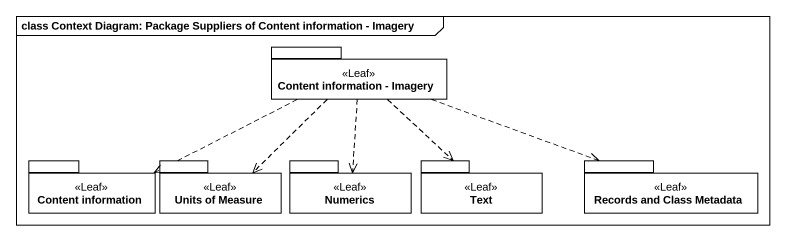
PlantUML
@startuml
mainframe class Context Diagram: Package Suppliers of Content information - Imagery
package "Content information - Imagery" as Content_information_Imagery <<Leaf>> {
}
package "Content information" as Content_information <<Leaf>> {
}
package "Units of Measure" as Units_of_Measure <<Leaf>> {
}
package Numerics <<Leaf>> {
}
package Text <<Leaf>> {
}
package "Records and Class Metadata" as Records_and_Class_Metadata <<Leaf>> {
}
Content_information_Imagery .left.> Content_information
Content_information_Imagery ..> Units_of_Measure
Content_information_Imagery ..> Numerics
Content_information_Imagery ..> Text
Content_information_Imagery .right.> Records_and_Class_Metadata
@enduml
